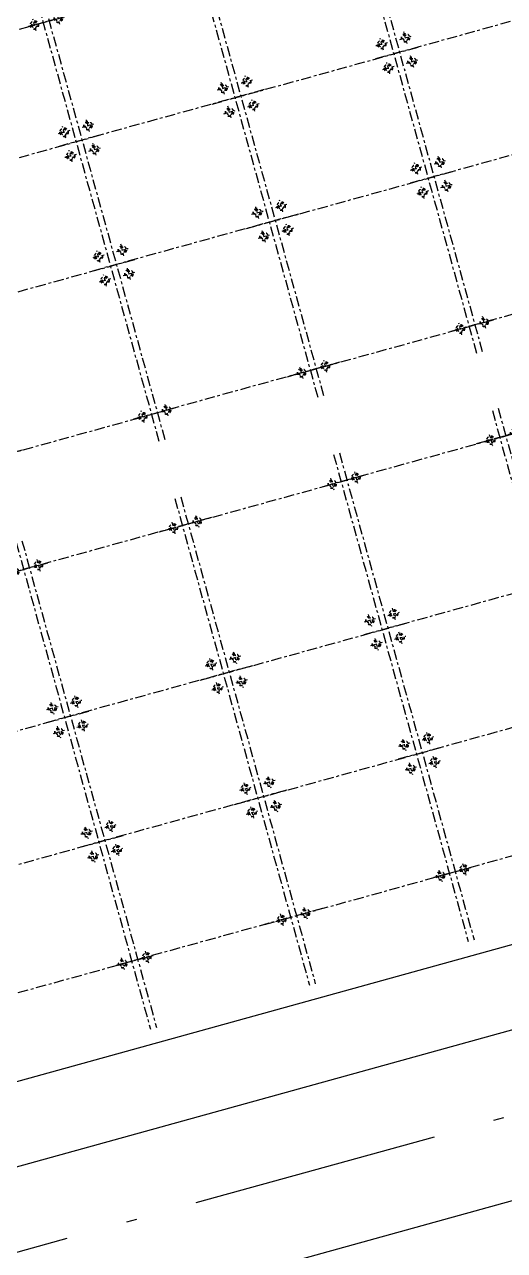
# Model space of a CAD drawing. Header units: metres. Extents: x 568006 to 1139366, y 2064802 to 4131555.
# Drawn here: x 569670.29 to 569687.77, y 2066085.28 to 2066129.93 of the extents above; entities that cross this region are included whole.
import ezdxf
from ezdxf.enums import TextEntityAlignment as Align
from ezdxf.xclip import XClip

# ---------------------------------------------------------------- set-up
doc = ezdxf.new("R2010")
doc.units = ezdxf.units.M
doc.header["$XCLIPFRAME"] = 0
for name, pattern in [('ACAD_ISO10W100', [18.5, 12, -3, 0.5, -3]), ('CENTER', [2, 1.25, -0.25, 0.25, -0.25]), ('CENTER2', [1.125, 0.75, -0.125, 0.125, -0.125]), ('HIDDEN', [0.375, 0.25, -0.125])]:
    doc.linetypes.add(name, pattern=pattern)
doc.layers.get('0').update_dxf_attribs({"linetype": 'CONTINUOUS'})
doc.layers.get('DEFPOINTS').update_dxf_attribs({"color": 152, "linetype": 'CONTINUOUS'})
for name, color, linetype, lineweight in [('-WALL', 4, 'CONTINUOUS', 35), ('A-KY HIEU', 34, 'CONTINUOUS', 20), ('E- RANH GIOI', 1, 'CENTER', 13), ('hung-demlonha', 7, 'CONTINUOUS', 15)]:
    doc.layers.add(name, color=color, linetype=linetype, lineweight=lineweight)
for name, color, linetype in [('01.AXIS', 160, 'CENTER2'), ('CDC.01.AXIS', 160, 'CENTER2'), ('datOlienke', 42, 'CONTINUOUS'), ('ghi_chu', 7, 'CONTINUOUS'), ('LogDg', 7, 'CONTINUOUS'), ('TimDg', 222, 'CONTINUOUS'), ('ViaHeS', 32, 'CONTINUOUS')]:
    doc.layers.add(name, color=color, linetype=linetype)
doc.styles.add('QH1', font='arialbd.ttf', dxfattribs={"width": 0.8})

# ---------------------------------------------------------------- blocks, each defined once
blk = doc.blocks.new('A$C33BC4D2A')
at = {"layer": 'A-KY HIEU', "color": 0, "const_width": 1.022}
blk.add_lwpolyline([(14.345, -292.097), (14.345, -4.903), (414.985, -4.903), (414.985, -292.097)], close=True, dxfattribs=at)
at = {"layer": 'DEFPOINTS', "color": 125}
blk.add_lwpolyline([(0, -297), (420, -297), (420, 0), (0, 0)], close=True, dxfattribs=at)
blk = doc.blocks.new('A$C758D662A')
at = {"linetype": 'HIDDEN', "ltscale": 500}
for radius in [300, 200]:
    blk.add_circle((0, 0), radius, dxfattribs=at)
at = {"layer": 'CDC.01.AXIS', "ltscale": 200}
for p, q in [((437, 0), (-437, 0)), ((0, 437), (0, -437))]:
    blk.add_line(p, q, dxfattribs=at)
blk = doc.blocks.new('MAU M1SH')
at = {"layer": '01.AXIS', "ltscale": 500}
for p, q in [((-370, 15724), (-370, -2671)), ((5410, 15724), (5410, -2671)), ((-1468, 14700), (6323, 14700)), ((-1468, 9100), (6323, 9100)), ((-1468, 4400), (6323, 4400)), ((-1575, -100), (6216, -100))]:
    blk.add_line(p, q, dxfattribs=at)
at = {"xscale": 0.5, "yscale": 0.5, "zscale": 0.5}
for p in [(-30, 14700), (5070, 14700), (-30, 9550), (5070, 9550), (-30, 8650), (5070, 8650), (-30, 4850), (5070, 4850), (-30, 3950), (5070, 3950), (-30, -100), (5070, -100)]:
    blk.add_blockref('A$C758D662A', p, dxfattribs=at)
blk = doc.blocks.new('tmbc_khub')
at = {"layer": 'datOlienke'}
blk.add_lwpolyline([(-175.406, 455.189), (-181.926, 458.558), (-281.941, 430.899), (-285.395, 424.756), (-277.202, 395.895), (-271.017, 392.418), (-168.281, 420.831), (-165.162, 426.865)], close=True, dxfattribs=at)
at = {"layer": 'LogDg'}
blk.add_lwpolyline([(-291.432, 424.053), (-282.97, 394.244, 0.412228), (-273.142, 388.718), (-167.868, 417.832, 0.43702), (-162.478, 428.264), (-173.735, 459.389, 0.391769), (-183.391, 464.379), (-284.478, 436.422, 0.416202)], format="xyb", close=True, dxfattribs=at)
blk.add_lwpolyline([(-144.738, 379.217), (-154.973, 407.513, 0.391769), (-164.628, 412.503), (-271.399, 382.975, 0.416202), (-276.962, 373.08), (-268.77, 344.219, 0.412228), (-258.941, 338.693), (-150.129, 368.786, 0.43702), (-144.738, 379.217)], format="xyb", dxfattribs=at)
at = {"layer": 'TimDg', "linetype": 'ACAD_ISO10W100', "ltscale": 0.75}
blk.add_lwpolyline([(-285.764, 382.115), (-155.614, 418.108)], dxfattribs=at)
at = {"layer": 'ViaHeS'}
blk.add_lwpolyline([(-175.406, 455.189), (-181.926, 458.558), (-281.941, 430.899), (-285.395, 424.756), (-277.202, 395.895), (-271.017, 392.418), (-168.281, 420.831), (-165.162, 426.865)], close=True, dxfattribs=at)
at = {"layer": '-WALL'}
for p, xscale, yscale, zscale, rotation in [((-233.261, 441.043), -0.001, 0.001, 0.001, 195.4482670709982), ((-234.189, 440.786), 0.001000000000000001, 0.001000000000000001, 0.001000000000000001, 195.4590239273867), ((-244.827, 437.844), -0.001, 0.001, 0.001, 195.4482670709982), ((-245.756, 437.588), 0.001000000000000001, 0.001000000000000001, 0.001000000000000001, 195.4590239273867), ((-256.4, 434.643), -0.001, 0.0009999999999999998, 0.001, 195.4590240676284), ((-257.325, 434.387), 0.001000000000000001, 0.001000000000000001, 0.001000000000000001, 195.4590239273867), ((-230.105, 407.076), 0.001, 0.001, 0.001, 15.43952358083301), ((-231.023, 406.797), -0.001, 0.001, 0.001, 15.45902416030768), ((-241.663, 403.855), 0.001, 0.001, 0.001, 15.45902407526535), ((-242.589, 403.599), -0.001, 0.001, 0.001, 15.45902416030768), ((-253.238, 400.657), 0.001, 0.001, 0.001, 15.42482238945819)]:
    blk.add_blockref('MAU M1SH', p, dxfattribs=dict(at, xscale=xscale, yscale=yscale, zscale=zscale, rotation=rotation))
at = {"layer": 'hung-demlonha', "color": 7, "ltscale": 5, "style": 'QH1', "width": 0.65}
for tag, p in [('BT04', (-109.598, 191.643)), ('BT06', (-305.798, 171.199)), ('BT05', (-282.572, 137.244))]:
    blk.add_attdef(tag, text='', height=3.96, rotation=0, dxfattribs=at).set_placement(p, align=Align.CENTER)

msp = doc.modelspace()

# ---------------------------------------------------------------- block references
at = {"layer": 'E- RANH GIOI', "extrusion": (-2.4685e-06, 4.62064e-06, 1), "xscale": 2.114336868039268, "yscale": 2.114336868039268, "zscale": 2.114336868039268}
msp.add_blockref('A$C33BC4D2A', (569313.502, 2066206.266, 8.139), dxfattribs=at)

# ---------------------------------------------------------------- next in the draw order: block references
at = {"layer": 'ghi_chu'}
ref = msp.add_blockref('tmbc_khub', (569922.191, 2065693.817), dxfattribs=at)
XClip(ref).set_block_clipping_path([(-391.9901366149, 0), (0, 477.830198009)])

doc.saveas('drawing.dxf')
